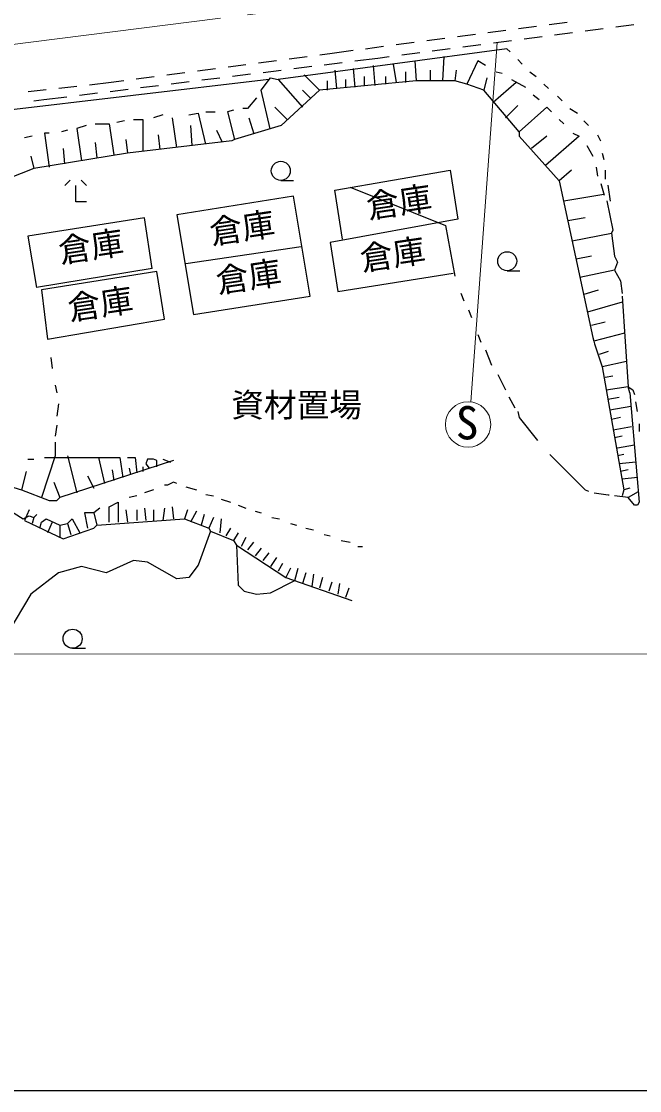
# Model space of a CAD drawing. Units: millimetres, scale not verified. Extents: x 40000 to 680000, y 20000 to 380000.
# Drawn here: x 504758 to 538835, y 205000 to 263900 of the extents above; entities that cross this region are included whole.
import ezdxf
from ezdxf.enums import TextEntityAlignment as Align

# ---------------------------------------------------------------- set-up
doc = ezdxf.new("R2010")
doc.units = ezdxf.units.MM
doc.header["$LTSCALE"] = 1000
doc.linetypes.add('CHAIN', pattern=[18.5, 12, -1.5, 3.5, -1.5])
for name, color, linetype, lineweight in [('M-BGD', 7, 'Continuous', 25), ('M-BMK', 2, 'CHAIN', 13), ('M-STR-HTXT', 7, 'Continuous', 13), ('M-TTL-BAND', 7, 'Continuous', 25)]:
    doc.layers.add(name, color=color, linetype=linetype, lineweight=lineweight)
doc.styles.add('ＭＳ ゴシック', font='')
doc.styles.get('ＭＳ ゴシック').set_extended_font_data('MS Gothic')

msp = doc.modelspace()

# ---------------------------------------------------------------- linework, layer by layer
at = {"layer": 'M-BGD'}
for p, q in [((530476, 263281), (531468, 263411)), ((532162, 263502), (533153, 263632)), ((533847, 263724), (534839, 263854)), ((534151, 263162), (535142, 263292)), ((535836, 263384), (536827, 263514)), ((537521, 263606), (538513, 263736)), ((525419, 262617), (526411, 262747)), ((527105, 262839), (528097, 262969)), ((528791, 263060), (529782, 263190)), ((530780, 262718), (531771, 262849)), ((532465, 262940), (533456, 263070)), ((531521, 262396), (518906, 260703)), ((521204, 262064), (521896, 262155)), ((521896, 262155), (523040, 262305)), ((523734, 262396), (524725, 262526)), ((525723, 262052), (526715, 262183)), ((527409, 262274), (528400, 262405)), ((529094, 262496), (530086, 262627)), ((531691, 262227), (531521, 262396)), ((516148, 261397), (517139, 261528)), ((517833, 261619), (518824, 261750)), ((519518, 261842), (520510, 261972)), ((521454, 261512), (522447, 261635)), ((523141, 261722), (524405, 261879)), ((524405, 261879), (525029, 261961)), ((525256, 261550), (525425, 260534)), ((526441, 261719), (526526, 260618)), ((528050, 261973), (527965, 260618)), ((529913, 261719), (529320, 260449)), ((530336, 261465), (529913, 261719)), ((532114, 261804), (532368, 261550)), ((512777, 260953), (513768, 261084)), ((514462, 261175), (515454, 261306)), ((516394, 260882), (517386, 261005)), ((518080, 261092), (519073, 261215)), ((519767, 261302), (520760, 261425)), ((520345, 260957), (521192, 260110)), ((522039, 261211), (522123, 260195)), ((523055, 261296), (523139, 260280)), ((524155, 261465), (524240, 260364)), ((525933, 261126), (525933, 260534)), ((527288, 261211), (527288, 260618)), ((528727, 261211), (528643, 260618)), ((530929, 261126), (531267, 261042)), ((532791, 261126), (533130, 260872)), ((518398, 260703), (495369, 257994)), ((508510, 260413), (509705, 260549)), ((509705, 260549), (510397, 260640)), ((511091, 260731), (512083, 260862)), ((511333, 260252), (512325, 260375)), ((513020, 260462), (514012, 260585)), ((514707, 260672), (515699, 260795)), ((517975, 260110), (518483, 260788)), ((518483, 260788), (518906, 260703)), ((518906, 260703), (520261, 259179)), ((526526, 260618), (521192, 260110)), ((521615, 260618), (521615, 260110)), ((522631, 260703), (522631, 260280)), ((523647, 260872), (523647, 260364)), ((524833, 260872), (524833, 260449)), ((528643, 260618), (526526, 260618)), ((529320, 260449), (528643, 260618)), ((530251, 260110), (529320, 260449)), ((530421, 260788), (530251, 260110)), ((532029, 260534), (530759, 259433)), ((531775, 260703), (532537, 260280)), ((533553, 260449), (533807, 260195)), ((505132, 260031), (506125, 260143)), ((506821, 260222), (507814, 260334)), ((507959, 259832), (508951, 259955)), ((509646, 260042), (510638, 260165)), ((518467, 257981), (517975, 260110)), ((521192, 260110), (519075, 258163)), ((520261, 260110), (520684, 259687)), ((532199, 257824), (530251, 260110)), ((532961, 259856), (533299, 259602)), ((534315, 259772), (534569, 259518)), ((505446, 259531), (506000, 259588)), ((506000, 259588), (507264, 259745)), ((517721, 259687), (517213, 259094)), ((518737, 259179), (519414, 258502)), ((532114, 259264), (531437, 258586)), ((533723, 259179), (532199, 257824)), ((533977, 258925), (533723, 259179)), ((512556, 258756), (512048, 258586)), ((513064, 258586), (513308, 256957)), ((513995, 258756), (514503, 258840)), ((514503, 258840), (514907, 257145)), ((514927, 258925), (515435, 258925)), ((516451, 259010), (516112, 258925)), ((516112, 258925), (516511, 257395)), ((517213, 259094), (516959, 259094)), ((517297, 258586), (517564, 257710)), ((534993, 259094), (535416, 258840)), ((508323, 258163), (507815, 257994)), ((507815, 257994), (508069, 256216)), ((508831, 258248), (509593, 258248)), ((509593, 258248), (509847, 256554)), ((510439, 258417), (510016, 258332)), ((510947, 258502), (511455, 258502)), ((511455, 258502), (511455, 256739)), ((514080, 258163), (514159, 257057)), ((519075, 258163), (516511, 257395)), ((534400, 258502), (534654, 258248)), ((535755, 258417), (536009, 258163)), ((505359, 257570), (504936, 257486)), ((506291, 257740), (506037, 257740)), ((506037, 257740), (506291, 255877)), ((507307, 257909), (506968, 257824)), ((510524, 257401), (510609, 256639)), ((512302, 257655), (512383, 256848)), ((515519, 257909), (515829, 257253)), ((516511, 257395), (516366, 257316)), ((532199, 257824), (532199, 257570)), ((532199, 257570), (534400, 255115)), ((533723, 257570), (532876, 256893)), ((535501, 257570), (533638, 255962)), ((535162, 257740), (535501, 257570)), ((536517, 257655), (536686, 257316)), ((507053, 256893), (507137, 256046)), ((508831, 257232), (508915, 256385)), ((516366, 257316), (510609, 256639)), ((535924, 257062), (536263, 256470)), ((505275, 256470), (505444, 255792)), ((510609, 256639), (505444, 255792)), ((536771, 256639), (536855, 256300)), ((505444, 255792), (502819, 254776)), ((522039, 254607), (528389, 255708)), ((528389, 255708), (528812, 252998)), ((535077, 255708), (534400, 255115)), ((536432, 255877), (536517, 255369)), ((536940, 255708), (536940, 255200)), ((507454, 255152), (507154, 254852)), ((508354, 254852), (508054, 255152)), ((519057, 255141), (519757, 255141)), ((534400, 255115), (536263, 246479)), ((507754, 253952), (507754, 254852)), ((522462, 251898), (522039, 254607)), ((522885, 254776), (528135, 252660)), ((536689, 254977), (536879, 254318)), ((537076, 254885), (537206, 253990)), ((508354, 253952), (507754, 253952)), ((519753, 254268), (513318, 253252)), ((520684, 248765), (519753, 254268)), ((534654, 254014), (536860, 254382)), ((537025, 254014), (537363, 252406)), ((511540, 253083), (505105, 252067)), ((511963, 250289), (511540, 253083)), ((513318, 253252), (514249, 247749)), ((528812, 252998), (521785, 251728)), ((535839, 253083), (534876, 252908)), ((528135, 252660), (528643, 249866)), ((535111, 251819), (537279, 252236)), ((537363, 252406), (537279, 252236)), ((537279, 252236), (537448, 250966)), ((505105, 252067), (505601, 249241)), ((521785, 251728), (522208, 249019)), ((520176, 251474), (513826, 250543)), ((536178, 250966), (535331, 250797)), ((537448, 250966), (537617, 250628)), ((537617, 250628), (537448, 250204)), ((511963, 250289), (505601, 249241)), ((512217, 250120), (505867, 249104)), ((512641, 247495), (512217, 250120)), ((522208, 249019), (528558, 250035)), ((531537, 250164), (532237, 250164)), ((537448, 250204), (535548, 249791)), ((537448, 250204), (537787, 249612)), ((537787, 249612), (537865, 248914)), ((505867, 249104), (506206, 246394)), ((514249, 247749), (520684, 248765)), ((528981, 248934), (529151, 248511)), ((536553, 249087), (535755, 248850)), ((537871, 248765), (538210, 243770)), ((529405, 248003), (529574, 247580)), ((537871, 248426), (535962, 247874)), ((506206, 246394), (512641, 247495)), ((536940, 247326), (536178, 247156)), ((529913, 246648), (530082, 246225)), ((536263, 246479), (536314, 246282)), ((538010, 246725), (536314, 246282)), ((536314, 246282), (536347, 246140)), ((530336, 245802), (530675, 244955)), ((536347, 246140), (536771, 244870)), ((537109, 245717), (536601, 245548)), ((506375, 245378), (506460, 244786)), ((538115, 245165), (536771, 244870)), ((531013, 244447), (531437, 243600)), ((536771, 244870), (537956, 238097)), ((506629, 243854), (506714, 243431)), ((537363, 244362), (536940, 244278)), ((538210, 243770), (536996, 243583)), ((538210, 243770), (538464, 243600)), ((538295, 243431), (538210, 243770)), ((538295, 243431), (538803, 237420)), ((538464, 243600), (538549, 243346)), ((506799, 242838), (506714, 242161)), ((531618, 243215), (531965, 242615)), ((537702, 243177), (537085, 243074)), ((538358, 242682), (537188, 242484)), ((538718, 242415), (538619, 242940)), ((532114, 242415), (532199, 242076)), ((506714, 241653), (506629, 241060)), ((532199, 242076), (533215, 240806)), ((537787, 242076), (537277, 241974)), ((538379, 241568), (537380, 241387)), ((538803, 241738), (538803, 241314)), ((537871, 241060), (537456, 240956)), ((506629, 240722), (506629, 239960)), ((538549, 240552), (537617, 240383)), ((505105, 239790), (505444, 239790)), ((506629, 239960), (505867, 237674)), ((506037, 239875), (510185, 239875)), ((507307, 239960), (507815, 237928)), ((509000, 239875), (509339, 238436)), ((510185, 239875), (510355, 238774)), ((510609, 239875), (511032, 239875)), ((511032, 239875), (511117, 239028)), ((511709, 239790), (511625, 239536)), ((512048, 239790), (511709, 239790)), ((512217, 239706), (512048, 239790)), ((512556, 239790), (512979, 239621)), ((533892, 240044), (535839, 238097)), ((537956, 240044), (537617, 239960)), ((513149, 239706), (506883, 237674)), ((509762, 239198), (509847, 238605)), ((510693, 239282), (510778, 238944)), ((511455, 239367), (511455, 239113)), ((511625, 239536), (511794, 239282)), ((512217, 239367), (512217, 239706)), ((538633, 239621), (537702, 239536)), ((538210, 239198), (537787, 239113)), ((502565, 238774), (504767, 238097)), ((505021, 239113), (504767, 238097)), ((508407, 238859), (508746, 238182)), ((538718, 238774), (537871, 238690)), ((504767, 238097), (506291, 237504)), ((506545, 238520), (506883, 237674)), ((512048, 238097), (511540, 237928)), ((512810, 238351), (512641, 238351)), ((513149, 238520), (512810, 238351)), ((513318, 238436), (513149, 238520)), ((513826, 238266), (514419, 238097)), ((535839, 238097), (536010, 238017)), ((537956, 238097), (537871, 237758)), ((538295, 238182), (537956, 238097)), ((538755, 237985), (538210, 237674)), ((506291, 237504), (506714, 237504)), ((506714, 237504), (506883, 237674)), ((509593, 237166), (510101, 237420)), ((510101, 237420), (510101, 236319)), ((511117, 237758), (510693, 237674)), ((514927, 237843), (515350, 237758)), ((515773, 237589), (516281, 237420)), ((538210, 237674), (537448, 237758)), ((538549, 237250), (538210, 237674)), ((538803, 237420), (538718, 237250)), ((503497, 237335), (504851, 236488)), ((505190, 236996), (504936, 236404)), ((508746, 236827), (508238, 236827)), ((508238, 236827), (508407, 235980)), ((509085, 237081), (508746, 236827)), ((508746, 236827), (508915, 236150)), ((509593, 236319), (509593, 237166)), ((510524, 236996), (510609, 236319)), ((511117, 236996), (511117, 236404)), ((511540, 237081), (511625, 236404)), ((512048, 236996), (512048, 236404)), ((512641, 237081), (512556, 236404)), ((513064, 237166), (513149, 236488)), ((513911, 236996), (513741, 236488)), ((514419, 236912), (514080, 236319)), ((516705, 237250), (517128, 237081)), ((517636, 236912), (517975, 236827)), ((538718, 237250), (538549, 237250)), ((504851, 236488), (505190, 236658)), ((504936, 236404), (507053, 235388)), ((505190, 236658), (505444, 236573)), ((505444, 236573), (505359, 236234)), ((505613, 236742), (505444, 236573)), ((505783, 235980), (505867, 236319)), ((505867, 236319), (506121, 236488)), ((506121, 236488), (506883, 236150)), ((506460, 236319), (506206, 235726)), ((506883, 236150), (507307, 236234)), ((507307, 236234), (507561, 236488)), ((507307, 236234), (507476, 235642)), ((507561, 236488), (507984, 235726)), ((508915, 236150), (513741, 236488)), ((513741, 236488), (515096, 235980)), ((514842, 236742), (514673, 236150)), ((515350, 236573), (515096, 235980)), ((515773, 236488), (515689, 235726)), ((518567, 236573), (518991, 236488)), ((519583, 236234), (519922, 236150)), ((506883, 236150), (506883, 235472)), ((507053, 235388), (508746, 235980)), ((508746, 235980), (508915, 236150)), ((515181, 235811), (514503, 233948)), ((515096, 235980), (515181, 235811)), ((515181, 235811), (516451, 235303)), ((516281, 235980), (516027, 235557)), ((516705, 235726), (516451, 235303)), ((520430, 235980), (520853, 235896)), ((521446, 235642), (521785, 235557)), ((516451, 235303), (516620, 235049)), ((516620, 235049), (516705, 232848)), ((516620, 235049), (519329, 233271)), ((517128, 235472), (516874, 234964)), ((517551, 235218), (517213, 234795)), ((522377, 235303), (522885, 235218)), ((517975, 234880), (517636, 234456)), ((518398, 234626), (518059, 234202)), ((523309, 234964), (523563, 234964)), ((508069, 233864), (506799, 233525)), ((509423, 233525), (508069, 233864)), ((510947, 234202), (509423, 233525)), ((511709, 234118), (510947, 234202)), ((513318, 233186), (511709, 234118)), ((514503, 233948), (513995, 233271)), ((518821, 234372), (518483, 233864)), ((519160, 234033), (518906, 233610)), ((506799, 233525), (505275, 232340)), ((513995, 233271), (513318, 233186)), ((519583, 233779), (519329, 233271)), ((519329, 233271), (522970, 232001)), ((519837, 233102), (520007, 233779)), ((520430, 233525), (520261, 232932)), ((520853, 233440), (520769, 232763)), ((521361, 233271), (521192, 232678)), ((516705, 232848), (517043, 232509)), ((518483, 232424), (519837, 233102)), ((521869, 233017), (521700, 232509)), ((522293, 232932), (522208, 232340)), ((522801, 232678), (522631, 232170)), ((505275, 232340), (504005, 230223)), ((517043, 232509), (517721, 232340)), ((517721, 232340), (518483, 232424)), ((507584, 229370), (508284, 229370))]:
    msp.add_line(p, q, dxfattribs=at)
at = {"layer": 'M-BGD', "lineweight": 13}
msp.add_line((530979, 262744), (529526, 242938), dxfattribs=at)
at = {"layer": 'M-BGD'}
msp.add_lwpolyline([(537150, 237808), (537095, 237805), (536336, 237909)], dxfattribs=at)
for centre in [(519057, 255666), (531537, 250689), (507583, 229895)]:
    msp.add_circle(centre, 525, dxfattribs=at)
at = {"layer": 'M-BGD', "lineweight": 13}
msp.add_circle((529381, 241696), 1250, dxfattribs=at)
at = {"layer": 'M-BMK'}
msp.add_line((503835, 262566), (573447, 271372), dxfattribs=at)
at = {"layer": 'M-STR-HTXT'}
msp.add_line((371925, 229122), (543299, 229038), dxfattribs=at)
at = {"layer": 'M-TTL-BAND'}
msp.add_line((40000, 205000), (579000, 205000), dxfattribs=at)

# ---------------------------------------------------------------- texts
at = {"layer": 'M-BGD', "style": 'ＭＳ ゴシック'}
for p in [(523947, 252643), (515298, 251221), (506965, 250194), (523592, 249760), (515653, 248535), (507478, 247035)]:
    msp.add_text('倉庫', height=1320, rotation=8.383, dxfattribs=at).set_placement(p, align=Align.BOTTOM_LEFT)
for s, height, p in [('資材置場', 1320, (516325, 241713)), ('S', 1833, (528702, 240323))]:
    msp.add_text(s, height=height, dxfattribs=at).set_placement(p, align=Align.BOTTOM_LEFT)

doc.saveas('drawing.dxf')
